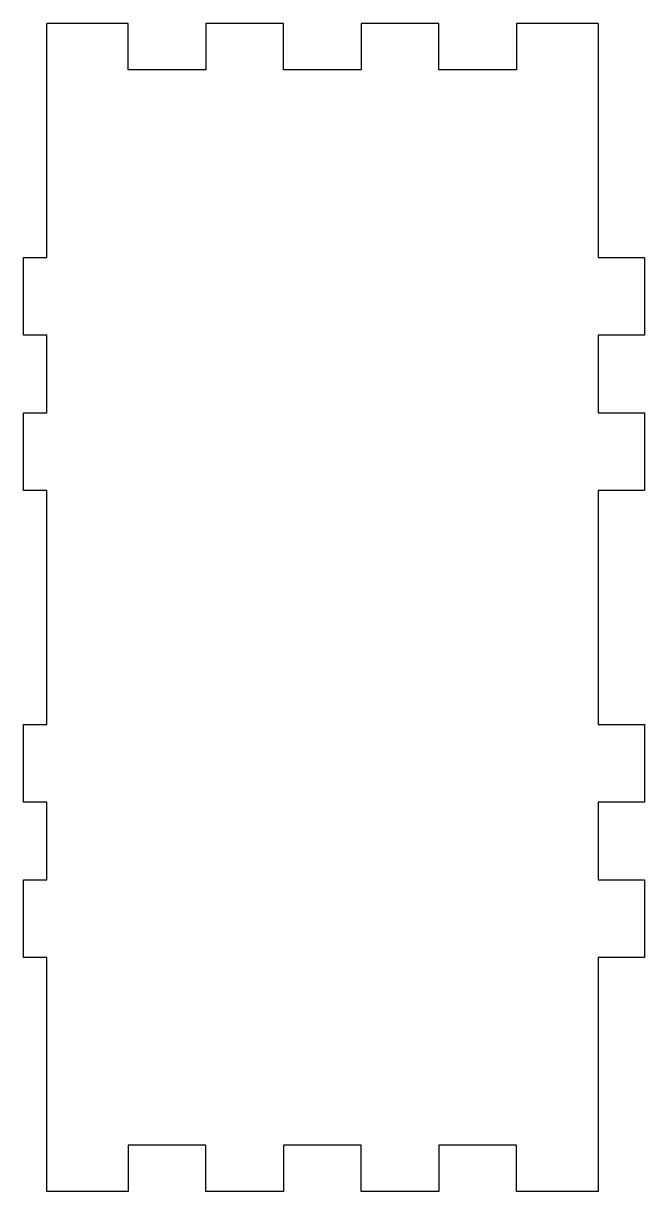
# Model space of a CAD drawing. Extents: x -67 to 13, y -108 to 42.
import ezdxf

# ---------------------------------------------------------------- set-up
doc = ezdxf.new("R2010")
doc.units = 0
doc.header["$MEASUREMENT"] = 0
doc.layers.get('0').update_dxf_attribs({"linetype": 'CONTINUOUS'})

# ---------------------------------------------------------------- blocks, each defined once
blk = doc.blocks.new('SHAPE2DVIEW005')
at = {"color": 1}
for p, q in [((-63.9, 12.1), (-63.9, 42.27)), ((-53.4, 42.27), (-63.9, 42.27)), ((-53.4, 36.27), (-53.4, 42.27)), ((-43.4, 42.27), (-43.4, 36.27)), ((-33.4, 42.27), (-43.4, 42.27)), ((-33.4, 36.27), (-33.4, 42.27)), ((-23.4, 42.27), (-23.4, 36.27)), ((-13.4, 42.27), (-23.4, 42.27)), ((-13.4, 36.27), (-13.4, 42.27)), ((-3.4, 42.27), (-3.4, 36.27)), ((7.1, 42.27), (-3.4, 42.27)), ((7.1, 42.27), (7.1, 12.1)), ((-43.4, 36.27), (-53.4, 36.27)), ((-23.4, 36.27), (-33.4, 36.27)), ((-3.4, 36.27), (-13.4, 36.27)), ((-66.9, 2.1), (-66.9, 12.1)), ((-66.9, 12.1), (-63.9, 12.1)), ((7.1, 12.1), (13.1, 12.1)), ((13.1, 12.1), (13.1, 2.1)), ((-63.9, 2.1), (-66.9, 2.1)), ((-63.9, -7.9), (-63.9, 2.1)), ((13.1, 2.1), (7.1, 2.1)), ((7.1, 2.1), (7.1, -7.9)), ((-66.9, -17.9), (-66.9, -7.9)), ((-66.9, -7.9), (-63.9, -7.9)), ((7.1, -7.9), (13.1, -7.9)), ((13.1, -7.9), (13.1, -17.9)), ((-63.9, -17.9), (-66.9, -17.9)), ((-63.9, -48.06), (-63.9, -17.9)), ((13.1, -17.9), (7.1, -17.9)), ((7.1, -17.9), (7.1, -48.06)), ((-66.9, -58.06), (-66.9, -48.06)), ((-66.9, -48.06), (-63.9, -48.06)), ((7.1, -48.06), (13.1, -48.06)), ((13.1, -48.06), (13.1, -58.06)), ((-63.9, -58.06), (-66.9, -58.06)), ((-63.9, -68.06), (-63.9, -58.06)), ((13.1, -58.06), (7.1, -58.06)), ((7.1, -58.06), (7.1, -68.06)), ((-66.9, -78.06), (-66.9, -68.06)), ((-66.9, -68.06), (-63.9, -68.06)), ((7.1, -68.06), (13.1, -68.06)), ((13.1, -68.06), (13.1, -78.06)), ((-63.9, -78.06), (-66.9, -78.06)), ((-63.9, -108.23), (-63.9, -78.06)), ((13.1, -78.06), (7.1, -78.06)), ((7.1, -78.06), (7.1, -108.23)), ((-43.4, -102.23), (-53.4, -102.23)), ((-53.4, -102.23), (-53.4, -108.23)), ((-43.4, -108.23), (-43.4, -102.23)), ((-23.4, -102.23), (-33.4, -102.23)), ((-33.4, -102.23), (-33.4, -108.23)), ((-23.4, -108.23), (-23.4, -102.23)), ((-3.4, -102.23), (-13.4, -102.23)), ((-13.4, -102.23), (-13.4, -108.23)), ((-3.4, -108.23), (-3.4, -102.23)), ((-53.4, -108.23), (-63.9, -108.23)), ((-33.4, -108.23), (-43.4, -108.23)), ((-13.4, -108.23), (-23.4, -108.23)), ((7.1, -108.23), (-3.4, -108.23))]:
    blk.add_line(p, q, dxfattribs=at)

msp = doc.modelspace()

# ---------------------------------------------------------------- block references
at = {"color": 1}
msp.add_blockref('SHAPE2DVIEW005', (0, 0), dxfattribs=at)

doc.saveas('drawing.dxf')
